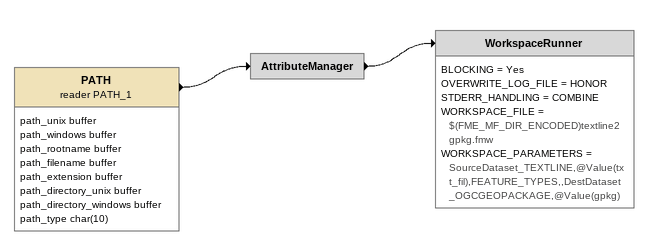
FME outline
PATH (reader PATH_1)
    attributes: path_unix buffer, path_windows buffer, path_rootname buffer, path_filename buffer, path_extension buffer, path_directory_unix buffer, path_directory_windows buffer, path_type char(10)
    -> AttributeManager
AttributeManager
    -> WorkspaceRunner
WorkspaceRunner
    BLOCKING = Yes
    OVERWRITE_LOG_FILE = HONOR
    STDERR_HANDLING = COMBINE
    WORKSPACE_FILE = $(FME_MF_DIR_ENCODED)textline2gpkg.fmw
    WORKSPACE_PARAMETERS = SourceDataset_TEXTLINE,@Value(txt_fil),FEATURE_TYPES,,DestDataset_OGCGEOPACKAGE,@Value(gpkg)
